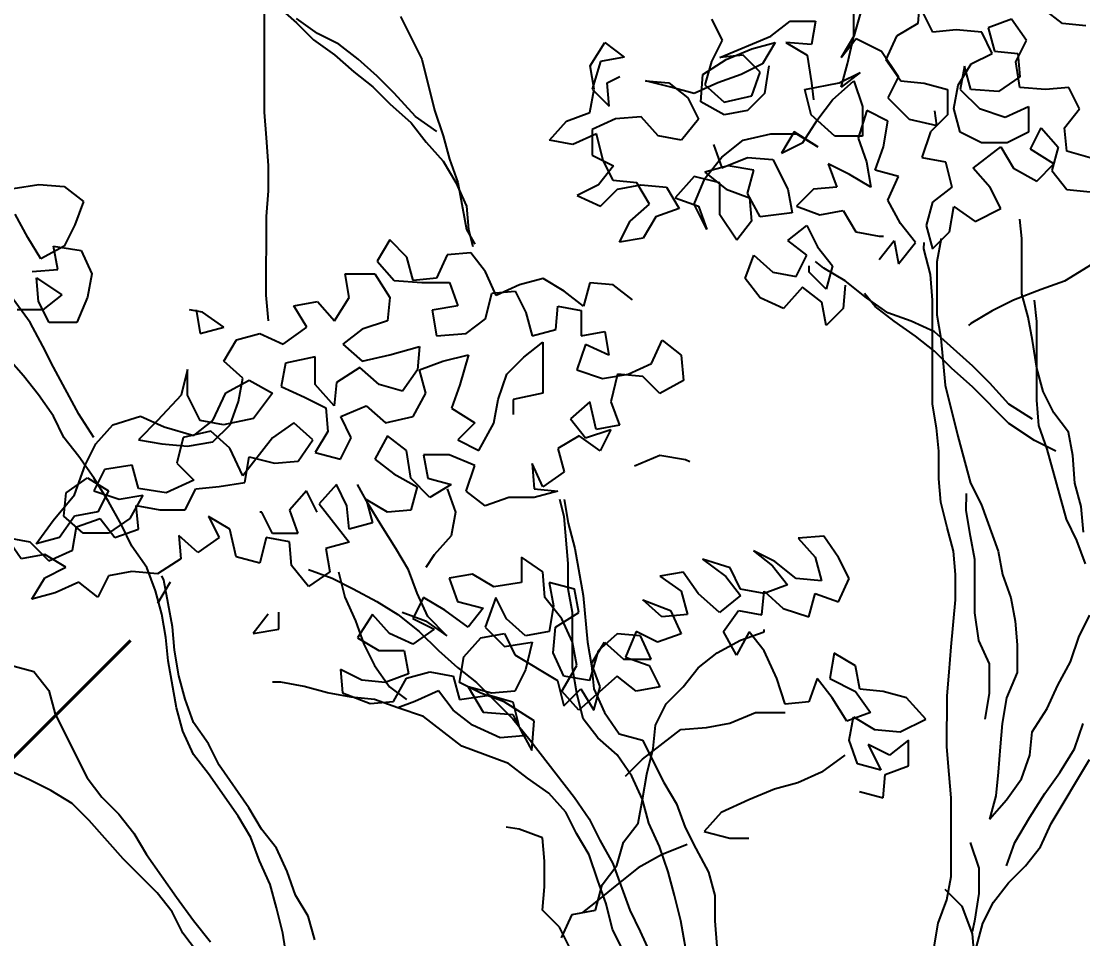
# Model space of a CAD drawing. Header units: millimetres. Extents: x 684983 to 685377, y 990360 to 990509.
# Drawn here: x 685000.853 to 685001.572, y 990436.253 to 990436.875 of the extents above; entities that cross this region are included whole.
import ezdxf

# ---------------------------------------------------------------- set-up
doc = ezdxf.new("R2010")
doc.units = ezdxf.units.MM
doc.header["$PDMODE"] = 35
doc.header["$PDSIZE"] = 0.2
doc.layers.add('dim', color=7, linetype='Continuous')
doc.layers.add('TEAK', color=7, linetype='Continuous')
doc.layers.add('GRID LEVELS', color=7, linetype='Continuous', lineweight=13)
doc.styles.add('DIM', font='ARIALN.TTF', dxfattribs={"width": 0.8, "height": 1})
doc.styles.get("Standard").update_dxf_attribs({"font": 'RomanS'})
doc.dimstyles.get("Standard").update_dxf_attribs({"dimtxt": 1, "dimasz": 0.18, "dimexe": 0.18, "dimexo": 0.0625, "dimgap": 0.09, "dimtad": 0, "dimrnd": 0.05, "dimzin": 0, "dimdsep": 46, "dimtxsty": 'DIM', "dimcen": 0.09, "dimse1": 1, "dimse2": 1, "dimsd1": 1, "dimsd2": 1, "dimadec": 0, "dimazin": 0, "dimtfac": 1, "dimtix": 1, "dimtofl": 0, "dimtmove": 2, "dimatfit": 3, "dimfxl": 0, "dimtolj": 1, "dimtzin": 0, "dimarcsym": 0})

# ---------------------------------------------------------------- blocks, each defined once
blk = doc.blocks.new('*D19')
at = {"layer": 'Defpoints', "color": 0, "transparency": 16777216}
for p in [(685001.075, 990443.354), (684998.15248, 990425.80009), (684998.99455, 990425.70085)]:
    blk.add_point(p, dxfattribs=at)
at = {"layer": 'dim', "color": 0, "transparency": 16777216, "insert": (684999.19271, 990434.62666), "char_height": 1, "attachment_point": 5, "rotation": 83.27862, "style": 'DIM'}
blk.add_mtext('\\A1;17.80', dxfattribs=at)
blk = doc.blocks.new('A$C25655A80')
at = {"color": 62}
for p, q in [((-0.24934, 1.70173), (-0.24928, 1.77287)), ((0.04679, 1.75337), (0.04581, 1.74184)), ((-0.24353, 1.74979), (-0.23489, 1.74209)), ((0.01697, 1.7361), (0.01698, 1.74763)), ((0.01986, 1.74667), (0.01697, 1.7361)), ((0.05254, 1.73799), (0.04774, 1.7476)), ((0.11118, 1.74178), (0.10254, 1.74851)), ((-0.23489, 1.74209), (-0.2272, 1.7344)), ((-0.22528, 1.73728), (-0.23488, 1.74402)), ((-0.18778, 1.74494), (-0.17818, 1.7257)), ((-0.04743, 1.74385), (-0.04263, 1.73423)), ((-0.02052, 1.73613), (-0.01186, 1.74285)), ((-0.01186, 1.74285), (-0.00033, 1.74284)), ((-0.00033, 1.74284), (-0.00226, 1.73227)), ((0.04581, 1.74184), (0.0362, 1.73608)), ((0.08811, 1.74372), (0.07754, 1.73989)), ((0.09483, 1.7341), (0.08811, 1.74372)), ((0.12176, 1.74081), (0.11118, 1.74178)), ((-0.21567, 1.73246), (-0.22528, 1.73728)), ((-0.0436, 1.72654), (-0.02052, 1.73613)), ((0.01697, 1.7361), (0.01119, 1.72649)), ((0.01407, 1.7236), (0.01697, 1.7361)), ((0.0362, 1.73608), (0.03138, 1.72551)), ((0.06312, 1.73894), (0.05254, 1.73799)), ((0.07465, 1.73797), (0.06312, 1.73894)), ((0.07945, 1.72835), (0.07465, 1.73797)), ((0.07754, 1.73989), (0.08041, 1.72931)), ((-0.2272, 1.7344), (-0.2176, 1.72766)), ((-0.20702, 1.72573), (-0.21567, 1.73246)), ((-0.10224, 1.72275), (-0.0955, 1.73331)), ((-0.0955, 1.73331), (-0.08686, 1.72658)), ((-0.04263, 1.73423), (-0.04745, 1.72462)), ((-0.02918, 1.73037), (-0.0186, 1.73324)), ((-0.0186, 1.73324), (-0.02438, 1.72364)), ((-0.01379, 1.73324), (-0.00419, 1.72746)), ((-0.00226, 1.73227), (-0.01379, 1.73324)), ((0.01119, 1.72649), (0.01793, 1.73513)), ((0.01793, 1.73513), (0.02946, 1.72936)), ((0.09002, 1.72449), (0.09483, 1.7341)), ((-0.2176, 1.72766), (-0.20895, 1.71996)), ((-0.08686, 1.72658), (-0.09744, 1.72467)), ((-0.03303, 1.72749), (-0.0436, 1.72654)), ((-0.04072, 1.72557), (-0.02918, 1.73037)), ((-0.02534, 1.71979), (-0.03303, 1.72749)), ((-0.00419, 1.72746), (-0.00228, 1.71496)), ((0.02946, 1.72936), (0.03714, 1.71781)), ((0.06983, 1.72355), (0.07945, 1.72835)), ((0.08041, 1.72931), (0.09098, 1.72834)), ((0.09098, 1.72834), (0.09193, 1.71776)), ((-0.19838, 1.71803), (-0.20702, 1.72573)), ((-0.17818, 1.7257), (-0.17244, 1.70262)), ((-0.10033, 1.71217), (-0.10224, 1.72275)), ((-0.09744, 1.72467), (-0.10129, 1.71217)), ((-0.0513, 1.71885), (-0.04072, 1.72557)), ((-0.04745, 1.72462), (-0.05034, 1.71405)), ((-0.02438, 1.72364), (-0.03399, 1.71884)), ((-0.02149, 1.72267), (-0.02343, 1.71018)), ((0.01118, 1.71303), (0.01407, 1.7236)), ((0.03138, 1.72551), (0.0381, 1.71589)), ((0.06405, 1.71394), (0.06983, 1.72355)), ((0.06695, 1.72259), (0.06501, 1.71202)), ((0.06982, 1.71201), (0.06695, 1.72259)), ((0.09193, 1.71296), (0.09002, 1.72449)), ((-0.20895, 1.71996), (-0.20031, 1.71322)), ((-0.19069, 1.71033), (-0.19838, 1.71803)), ((-0.09456, 1.71505), (-0.08879, 1.71793)), ((-0.05227, 1.70636), (-0.0513, 1.71885)), ((-0.03399, 1.71884), (-0.04457, 1.715)), ((-0.0292, 1.70922), (-0.02534, 1.71979)), ((0.01022, 1.71495), (0.01984, 1.71975)), ((0.01984, 1.71975), (0.01118, 1.71303)), ((0.03714, 1.71781), (0.03233, 1.7082)), ((0.09193, 1.71776), (0.08232, 1.71104)), ((-0.20031, 1.71322), (-0.19262, 1.70553)), ((-0.10226, 1.7016), (-0.10033, 1.71217)), ((-0.10129, 1.71217), (-0.09361, 1.70447)), ((-0.09361, 1.70447), (-0.09456, 1.71505)), ((-0.07726, 1.71599), (-0.06668, 1.71502)), ((-0.06572, 1.7131), (-0.07726, 1.71599)), ((-0.06668, 1.71502), (-0.05804, 1.70829)), ((-0.05515, 1.71021), (-0.06572, 1.7131)), ((-0.04457, 1.715), (-0.05515, 1.71021)), ((-0.05034, 1.71405), (-0.0417, 1.70635)), ((-0.00516, 1.71208), (0.01022, 1.71495)), ((-0.00229, 1.70055), (-0.00516, 1.71208)), ((-0.00228, 1.71496), (-0.00132, 1.70727)), ((0.00733, 1.70727), (0.01695, 1.71591)), ((0.01695, 1.71591), (0.02079, 1.70437)), ((0.0381, 1.71589), (0.04867, 1.71492)), ((0.04867, 1.71492), (0.05925, 1.71202)), ((0.05925, 1.71202), (0.05923, 1.70049)), ((0.06212, 1.70337), (0.06405, 1.71394)), ((0.06501, 1.71202), (0.07366, 1.70336)), ((0.08232, 1.71104), (0.06982, 1.71201)), ((0.10347, 1.71198), (0.09193, 1.71296)), ((0.11404, 1.71294), (0.10347, 1.71198)), ((0.11884, 1.70332), (0.11404, 1.71294)), ((-0.18109, 1.69975), (-0.19069, 1.71033)), ((-0.05804, 1.70829), (-0.05324, 1.69867)), ((-0.0417, 1.70635), (-0.0292, 1.70922)), ((-0.02343, 1.71018), (-0.03113, 1.70249)), ((0.00059, 1.69862), (0.00733, 1.70727)), ((0.03233, 1.7082), (0.04193, 1.69858)), ((-0.19262, 1.70553), (-0.18302, 1.69687)), ((-0.17244, 1.70262), (-0.1686, 1.69108)), ((-0.0417, 1.70058), (-0.05227, 1.70636)), ((-0.03113, 1.70249), (-0.0417, 1.70058)), ((0.02271, 1.70245), (0.01885, 1.68995)), ((0.02079, 1.70437), (0.02077, 1.69091)), ((0.03232, 1.69763), (0.02271, 1.70245)), ((0.05442, 1.69569), (0.05347, 1.70242)), ((0.065, 1.69279), (0.06212, 1.70337)), ((0.07366, 1.70336), (0.08519, 1.6995)), ((0.08519, 1.6995), (0.09577, 1.7043)), ((0.09577, 1.7043), (0.09576, 1.69277)), ((0.1121, 1.69467), (0.11884, 1.70332)), ((-0.24839, 1.6902), (-0.24934, 1.70173)), ((-0.17148, 1.69301), (-0.18109, 1.69975)), ((-0.12054, 1.68912), (-0.11284, 1.69776)), ((-0.11284, 1.69776), (-0.10226, 1.7016)), ((-0.09073, 1.6987), (-0.10131, 1.69391)), ((-0.07919, 1.69965), (-0.09073, 1.6987)), ((-0.07151, 1.691), (-0.07919, 1.69965)), ((-0.05324, 1.69867), (-0.06094, 1.68906)), ((-0.00615, 1.68805), (0.00059, 1.69862)), ((0.00828, 1.69092), (-0.00229, 1.70055)), ((0.03038, 1.6861), (0.03232, 1.69763)), ((0.04193, 1.69858), (0.05442, 1.69569)), ((0.05923, 1.70049), (0.05154, 1.69281)), ((-0.18302, 1.69687), (-0.1763, 1.68821)), ((-0.10131, 1.69391), (-0.10132, 1.68237)), ((-0.00999, 1.69286), (-0.01576, 1.68325)), ((0.00058, 1.68612), (-0.00999, 1.69286)), ((0.05154, 1.69281), (0.04768, 1.68127)), ((0.0746, 1.68798), (0.065, 1.69279)), ((0.09576, 1.69277), (0.08614, 1.68797)), ((0.09671, 1.68507), (0.10153, 1.69468)), ((0.10153, 1.69468), (0.10921, 1.68602)), ((0.11305, 1.6841), (0.1121, 1.69467)), ((-0.24744, 1.6777), (-0.24839, 1.6902)), ((-0.1763, 1.68821), (-0.16861, 1.67955)), ((-0.1686, 1.69108), (-0.16573, 1.68051)), ((-0.10997, 1.68719), (-0.12054, 1.68912)), ((-0.09939, 1.69198), (-0.10997, 1.68719)), ((-0.09651, 1.68044), (-0.09939, 1.69198)), ((-0.06094, 1.68906), (-0.07151, 1.691)), ((-0.04268, 1.68136), (-0.03306, 1.68904)), ((-0.03306, 1.68904), (-0.02056, 1.69191)), ((-0.02056, 1.69191), (-0.00903, 1.6919)), ((-0.01576, 1.68325), (-0.00615, 1.68805)), ((-0.00903, 1.6919), (0.00058, 1.68612)), ((0.02077, 1.69091), (0.00828, 1.69092)), ((0.01885, 1.68995), (0.02269, 1.67937)), ((0.08614, 1.68797), (0.0746, 1.68798)), ((-0.04652, 1.68713), (-0.04269, 1.67655)), ((0.02653, 1.67553), (0.03038, 1.6861)), ((0.07075, 1.67645), (0.08325, 1.68605)), ((0.08325, 1.68605), (0.08901, 1.67643)), ((0.10728, 1.67834), (0.09671, 1.68507)), ((0.10921, 1.68602), (0.10632, 1.67545)), ((0.12362, 1.6812), (0.11305, 1.6841)), ((-0.16861, 1.67955), (-0.16285, 1.66993)), ((-0.16573, 1.68051), (-0.16189, 1.66993)), ((-0.10132, 1.68237), (-0.09171, 1.67756)), ((-0.09172, 1.67083), (-0.09651, 1.68044)), ((-0.05038, 1.67175), (-0.04268, 1.68136)), ((-0.04269, 1.67655), (-0.03115, 1.68135)), ((-0.03115, 1.68135), (-0.01961, 1.68037)), ((-0.01961, 1.68037), (-0.01289, 1.66691)), ((0.00538, 1.67843), (0.00922, 1.66785)), ((0.01499, 1.67361), (0.00538, 1.67843)), ((0.02269, 1.67937), (0.0246, 1.66784)), ((0.04768, 1.68127), (0.05825, 1.67934)), ((0.05825, 1.67934), (0.06113, 1.6678)), ((0.09958, 1.67065), (0.10728, 1.67834)), ((-0.24745, 1.66616), (-0.24744, 1.6777)), ((-0.09171, 1.67756), (-0.09845, 1.66891)), ((-0.0398, 1.67751), (-0.05038, 1.67463)), ((-0.05038, 1.67463), (-0.04077, 1.66694)), ((-0.02827, 1.67558), (-0.0398, 1.67751)), ((-0.03116, 1.665), (-0.02827, 1.67558)), ((0.0246, 1.66784), (0.01499, 1.67361)), ((0.0371, 1.67263), (0.02653, 1.67553)), ((0.07843, 1.66779), (0.07075, 1.67645)), ((0.08901, 1.67643), (0.09958, 1.67065)), ((0.10632, 1.67545), (0.11304, 1.66679)), ((-0.36281, 1.66723), (-0.35127, 1.66914)), ((-0.35127, 1.66914), (-0.33974, 1.66817)), ((-0.16285, 1.66993), (-0.15806, 1.65935)), ((-0.16189, 1.66993), (-0.15807, 1.64878)), ((-0.09845, 1.66891), (-0.10807, 1.66411)), ((-0.08114, 1.66986), (-0.09172, 1.67083)), ((-0.0898, 1.66698), (-0.07922, 1.66889)), ((-0.07538, 1.66024), (-0.08114, 1.66986)), ((-0.07922, 1.66889), (-0.06769, 1.66792)), ((-0.05519, 1.67272), (-0.06385, 1.66311)), ((-0.0552, 1.66022), (-0.05038, 1.67175)), ((-0.04365, 1.66982), (-0.05519, 1.67272)), ((-0.04367, 1.6554), (-0.04365, 1.66982)), ((0.03228, 1.66206), (0.0371, 1.67263)), ((-0.33974, 1.66817), (-0.33109, 1.66143)), ((-0.24842, 1.65463), (-0.24745, 1.66616)), ((-0.10807, 1.66411), (-0.0975, 1.6593)), ((-0.0975, 1.6593), (-0.0898, 1.66698)), ((-0.06769, 1.66792), (-0.06193, 1.6583)), ((-0.04077, 1.66694), (-0.0302, 1.66308)), ((-0.0254, 1.65442), (-0.03116, 1.665)), ((-0.01289, 1.66691), (-0.01098, 1.65633)), ((-0.00136, 1.6669), (-0.00906, 1.65922)), ((0.00922, 1.66785), (-0.00136, 1.6669)), ((0.06113, 1.6678), (0.05247, 1.66108)), ((0.08323, 1.65817), (0.07843, 1.66779)), ((0.11304, 1.66679), (0.12361, 1.66582)), ((-0.33109, 1.66143), (-0.33494, 1.65086)), ((-0.15806, 1.65935), (-0.15711, 1.64878)), ((-0.08404, 1.65256), (-0.07538, 1.66024)), ((-0.06385, 1.66311), (-0.05328, 1.65926)), ((-0.04944, 1.64868), (-0.0552, 1.66022)), ((-0.05328, 1.65926), (-0.04944, 1.64868)), ((-0.0302, 1.66308), (-0.02925, 1.6525)), ((-0.00906, 1.65922), (0.00152, 1.65536)), ((0.03804, 1.65148), (0.03228, 1.66206)), ((0.05247, 1.66108), (0.04958, 1.65051)), ((0.06015, 1.64762), (0.06208, 1.65915)), ((0.06208, 1.65915), (0.07169, 1.65241)), ((-0.3561, 1.64511), (-0.36186, 1.65569)), ((-0.24846, 1.61906), (-0.24842, 1.65463)), ((-0.07251, 1.65447), (-0.07828, 1.64486)), ((-0.06193, 1.6583), (-0.07251, 1.65447)), ((-0.03599, 1.64386), (-0.04367, 1.6554)), ((-0.01098, 1.65633), (-0.0254, 1.65442)), ((0.00152, 1.65536), (0.01209, 1.65727)), ((0.01209, 1.65727), (0.01785, 1.64766)), ((0.07169, 1.65241), (0.08323, 1.65817)), ((-0.33494, 1.65086), (-0.33976, 1.64125)), ((-0.08886, 1.64295), (-0.08404, 1.65256)), ((-0.02925, 1.6525), (-0.03599, 1.64386)), ((-0.01291, 1.64384), (-0.00426, 1.65056)), ((-0.00426, 1.65056), (0.00054, 1.64094)), ((0.04476, 1.64282), (0.03804, 1.65148)), ((0.04958, 1.65051), (0.05245, 1.63993)), ((0.09283, 1.6447), (0.09188, 1.65336)), ((-0.35034, 1.6355), (-0.3561, 1.64511)), ((-0.15807, 1.64878), (-0.15423, 1.64205)), ((-0.15711, 1.64878), (-0.15519, 1.64108)), ((-0.07828, 1.64486), (-0.08886, 1.64295)), ((0.01785, 1.64766), (0.02842, 1.64572)), ((0.02842, 1.64572), (0.03035, 1.64572)), ((0.05245, 1.63993), (0.06015, 1.64762)), ((0.0563, 1.64474), (0.05437, 1.63416)), ((0.09281, 1.61971), (0.09283, 1.6447)), ((-0.33976, 1.64125), (-0.35034, 1.6355)), ((-0.34457, 1.64126), (-0.33207, 1.63932)), ((-0.34265, 1.63068), (-0.34457, 1.64126)), ((-0.19268, 1.644), (-0.19845, 1.6344)), ((-0.18499, 1.63631), (-0.19268, 1.644)), ((-0.00427, 1.6371), (-0.01291, 1.64384)), ((0.00054, 1.64094), (0.00726, 1.63228)), ((0.02841, 1.63515), (0.03515, 1.64379)), ((0.03515, 1.64379), (0.03706, 1.63322)), ((0.03706, 1.63322), (0.04476, 1.64282)), ((0.0486, 1.63994), (0.04861, 1.64282)), ((0.05148, 1.6284), (0.0486, 1.63994)), ((-0.33207, 1.63932), (-0.32727, 1.62875)), ((-0.18212, 1.62573), (-0.18499, 1.63631)), ((-0.16673, 1.63725), (-0.17155, 1.62668)), ((-0.15615, 1.6382), (-0.16673, 1.63725)), ((-0.14943, 1.62954), (-0.15615, 1.6382)), ((-0.03216, 1.62655), (-0.0283, 1.63712)), ((-0.0283, 1.63712), (-0.01966, 1.62942)), ((-0.00908, 1.62749), (-0.00427, 1.6371)), ((-0.35419, 1.62973), (-0.34265, 1.63068)), ((-0.19845, 1.6344), (-0.19077, 1.62574)), ((-0.00332, 1.62941), (-0.00331, 1.63229)), ((0.00342, 1.63133), (-0.00043, 1.63421)), ((0.01302, 1.62555), (0.00342, 1.63133)), ((0.00726, 1.63228), (0.00437, 1.62171)), ((0.05437, 1.63416), (0.05435, 1.61013)), ((0.12454, 1.63314), (0.11204, 1.62546)), ((-0.35227, 1.62685), (-0.34074, 1.61914)), ((-0.35132, 1.61627), (-0.35227, 1.62685)), ((-0.32727, 1.62875), (-0.32921, 1.61817)), ((-0.21288, 1.62864), (-0.19942, 1.62863)), ((-0.21097, 1.61806), (-0.21288, 1.62864)), ((-0.19942, 1.62863), (-0.1927, 1.61805)), ((-0.19077, 1.62574), (-0.17828, 1.62476)), ((-0.17155, 1.62668), (-0.18212, 1.62573)), ((-0.14464, 1.61896), (-0.14943, 1.62954)), ((-0.12348, 1.62664), (-0.13406, 1.62376)), ((-0.11387, 1.62086), (-0.12348, 1.62664)), ((-0.02544, 1.61789), (-0.03216, 1.62655)), ((-0.01966, 1.62942), (-0.00908, 1.62749)), ((0.00437, 1.62171), (-0.00332, 1.62941)), ((0.02263, 1.61785), (0.01302, 1.62555)), ((0.05243, 1.61686), (0.05148, 1.6284)), ((0.11204, 1.62546), (0.10146, 1.62162)), ((-0.17828, 1.62476), (-0.16578, 1.62475)), ((-0.16578, 1.62475), (-0.16194, 1.61417)), ((-0.14656, 1.61993), (-0.13598, 1.62088)), ((-0.13406, 1.62376), (-0.14464, 1.61896)), ((-0.13598, 1.62088), (-0.13118, 1.61126)), ((-0.10523, 1.61412), (-0.11387, 1.62086)), ((-0.10233, 1.62469), (-0.10523, 1.61412)), ((-0.09176, 1.62372), (-0.10233, 1.62469)), ((-0.08311, 1.61699), (-0.09176, 1.62372)), ((-0.00621, 1.62268), (-0.01487, 1.61308)), ((0.00244, 1.61595), (-0.00621, 1.62268)), ((0.01302, 1.62363), (0.01205, 1.61305)), ((0.10146, 1.62162), (0.08896, 1.61683)), ((-0.35517, 1.60666), (-0.36285, 1.61724)), ((-0.34652, 1.60665), (-0.35132, 1.61627)), ((-0.34074, 1.61914), (-0.3494, 1.61242)), ((-0.32921, 1.61817), (-0.33402, 1.60664)), ((-0.24751, 1.60752), (-0.24846, 1.61906)), ((-0.23596, 1.61424), (-0.22539, 1.61615)), ((-0.22539, 1.61615), (-0.21771, 1.6075)), ((-0.21771, 1.6075), (-0.21097, 1.61806)), ((-0.1927, 1.61805), (-0.19367, 1.60747)), ((-0.14945, 1.6084), (-0.14656, 1.61993)), ((-0.01487, 1.61308), (-0.02544, 1.61789)), ((0.00435, 1.60537), (0.00244, 1.61595)), ((0.02647, 1.614), (0.02167, 1.61977)), ((0.03224, 1.61111), (0.02263, 1.61785)), ((0.05239, 1.56976), (0.05243, 1.61686)), ((0.08896, 1.61683), (0.07934, 1.61203)), ((0.09568, 1.60913), (0.09281, 1.61971)), ((0.09952, 1.60721), (0.09857, 1.61682)), ((-0.3494, 1.61242), (-0.36093, 1.61243)), ((-0.2773, 1.6114), (-0.28307, 1.61236)), ((-0.28019, 1.61236), (-0.27827, 1.60178)), ((-0.2677, 1.60466), (-0.2773, 1.6114)), ((-0.2302, 1.60462), (-0.23596, 1.61424)), ((-0.16194, 1.61417), (-0.17348, 1.61226)), ((-0.17348, 1.61226), (-0.17157, 1.60072)), ((-0.13118, 1.61126), (-0.12831, 1.60069)), ((-0.11773, 1.60356), (-0.11676, 1.61413)), ((-0.11676, 1.61413), (-0.10619, 1.6122)), ((-0.10619, 1.6122), (-0.1062, 1.60067)), ((0.01205, 1.61305), (0.00435, 1.60537)), ((0.03512, 1.60726), (0.02647, 1.614)), ((0.04281, 1.60726), (0.03224, 1.61111)), ((0.07934, 1.61203), (0.06972, 1.60627)), ((-0.34941, 1.59608), (-0.35517, 1.60666)), ((-0.33402, 1.60664), (-0.34652, 1.60665)), ((-0.19367, 1.60747), (-0.20521, 1.60364)), ((-0.15811, 1.60167), (-0.14945, 1.6084)), ((0.04472, 1.60053), (0.03512, 1.60726)), ((0.05338, 1.60244), (0.04281, 1.60726)), ((0.05435, 1.61013), (0.05626, 1.59956)), ((0.06972, 1.60627), (0.06876, 1.60531)), ((0.09759, 1.59856), (0.09568, 1.60913)), ((0.09949, 1.57164), (0.09952, 1.60721)), ((-0.27827, 1.60178), (-0.2677, 1.60466)), ((-0.26193, 1.59889), (-0.25136, 1.60176)), ((-0.25136, 1.60176), (-0.24079, 1.59694)), ((-0.24079, 1.59694), (-0.2302, 1.60462)), ((-0.20521, 1.60364), (-0.21387, 1.59692)), ((-0.17157, 1.60072), (-0.15811, 1.60167)), ((-0.12831, 1.60069), (-0.11773, 1.60356)), ((-0.1062, 1.60067), (-0.09562, 1.60258)), ((-0.09562, 1.60258), (-0.09371, 1.592)), ((0.07067, 1.58704), (0.05338, 1.60244)), ((-0.26771, 1.58928), (-0.26193, 1.59889)), ((-0.21387, 1.59692), (-0.20523, 1.58922)), ((-0.13216, 1.59108), (-0.12351, 1.5978)), ((-0.12351, 1.5978), (-0.12353, 1.57473)), ((-0.10428, 1.59682), (-0.10814, 1.58529)), ((-0.09371, 1.592), (-0.10428, 1.59682)), ((-0.07449, 1.58814), (-0.06967, 1.59871)), ((-0.06967, 1.59871), (-0.06103, 1.59197)), ((0.05337, 1.59379), (0.04472, 1.60053)), ((0.05626, 1.59956), (0.05816, 1.5784)), ((0.0995, 1.58606), (0.09759, 1.59856)), ((-0.34462, 1.58646), (-0.34941, 1.59608)), ((-0.20523, 1.58922), (-0.19273, 1.59209)), ((-0.19273, 1.59209), (-0.17926, 1.59593)), ((-0.17926, 1.59593), (-0.18023, 1.58535)), ((-0.1687, 1.58919), (-0.15716, 1.59206)), ((-0.15716, 1.59206), (-0.16102, 1.57861)), ((-0.06103, 1.59197), (-0.06008, 1.58044)), ((0.06105, 1.58609), (0.05337, 1.59379)), ((-0.35808, 1.58263), (-0.36576, 1.59129)), ((-0.25907, 1.58158), (-0.26771, 1.58928)), ((-0.23983, 1.58829), (-0.24177, 1.57772)), ((-0.22637, 1.59116), (-0.23983, 1.58829)), ((-0.22638, 1.57867), (-0.22637, 1.59116)), ((-0.17927, 1.58535), (-0.1687, 1.58919)), ((-0.13986, 1.58339), (-0.13216, 1.59108)), ((-0.08507, 1.58334), (-0.07449, 1.58814)), ((0.07835, 1.57935), (0.07067, 1.58704)), ((-0.35136, 1.57397), (-0.35808, 1.58263)), ((-0.3331, 1.5653), (-0.34462, 1.58646)), ((-0.28406, 1.58545), (-0.28695, 1.57391)), ((-0.28407, 1.57391), (-0.28406, 1.58545)), ((-0.20619, 1.58634), (-0.21677, 1.57962)), ((-0.19754, 1.57864), (-0.20619, 1.58634)), ((-0.18023, 1.58535), (-0.18697, 1.57575)), ((-0.1764, 1.57477), (-0.17927, 1.58535)), ((-0.14372, 1.57186), (-0.13986, 1.58339)), ((-0.10814, 1.58529), (-0.09661, 1.58143)), ((-0.09661, 1.58143), (-0.08507, 1.58334)), ((-0.08987, 1.58335), (-0.09277, 1.57085)), ((-0.07834, 1.58237), (-0.08987, 1.58335)), ((-0.07066, 1.57468), (-0.07834, 1.58237)), ((0.07066, 1.57743), (0.06105, 1.58609)), ((0.10238, 1.57548), (0.0995, 1.58606)), ((-0.26676, 1.57486), (-0.25618, 1.58062)), ((-0.261, 1.57101), (-0.25907, 1.58158)), ((-0.25618, 1.58062), (-0.24561, 1.57484)), ((-0.24177, 1.57772), (-0.2312, 1.5729)), ((-0.21774, 1.56904), (-0.22638, 1.57867)), ((-0.21677, 1.57962), (-0.21774, 1.56904)), ((-0.18697, 1.57575), (-0.19754, 1.57864)), ((-0.16102, 1.57861), (-0.16487, 1.56803)), ((-0.06008, 1.58044), (-0.07066, 1.57468)), ((0.05816, 1.5784), (0.06391, 1.55533)), ((0.08698, 1.56107), (0.07066, 1.57743)), ((0.08699, 1.56973), (0.07835, 1.57935)), ((-0.34464, 1.56435), (-0.35136, 1.57397)), ((-0.28695, 1.57391), (-0.29753, 1.56239)), ((-0.27831, 1.56237), (-0.28407, 1.57391)), ((-0.27254, 1.56237), (-0.26676, 1.57486)), ((-0.24561, 1.57484), (-0.25428, 1.56331)), ((-0.2312, 1.5729), (-0.22159, 1.56809)), ((-0.18218, 1.56421), (-0.1764, 1.57477)), ((-0.12353, 1.57473), (-0.13699, 1.57185)), ((0.10718, 1.56586), (0.10238, 1.57548)), ((-0.26485, 1.56044), (-0.261, 1.57101)), ((-0.22159, 1.56809), (-0.22064, 1.55751)), ((-0.21486, 1.56424), (-0.20332, 1.56903)), ((-0.20332, 1.56903), (-0.19468, 1.56133)), ((-0.16487, 1.56803), (-0.1543, 1.5613)), ((-0.14565, 1.56129), (-0.14372, 1.57186)), ((-0.13699, 1.57185), (-0.13699, 1.56513)), ((-0.10238, 1.57086), (-0.11104, 1.56318)), ((-0.09951, 1.55836), (-0.10238, 1.57086)), ((-0.09277, 1.57085), (-0.08893, 1.56027)), ((0.0543, 1.55918), (0.05239, 1.56976)), ((0.09756, 1.56299), (0.08699, 1.56973)), ((0.10044, 1.5601), (0.09949, 1.57164)), ((-0.33984, 1.55474), (-0.34464, 1.56435)), ((-0.32638, 1.55472), (-0.3331, 1.5653)), ((-0.31772, 1.56048), (-0.30522, 1.56432)), ((-0.30522, 1.56432), (-0.29465, 1.5595)), ((-0.25428, 1.56331), (-0.26774, 1.56044)), ((-0.21006, 1.55462), (-0.21486, 1.56424)), ((-0.19468, 1.56133), (-0.18218, 1.56421)), ((-0.11104, 1.56318), (-0.10432, 1.55452)), ((0.1139, 1.55721), (0.10718, 1.56586)), ((-0.32542, 1.55184), (-0.31772, 1.56048)), ((-0.29753, 1.56239), (-0.30619, 1.55374)), ((-0.29465, 1.5595), (-0.2812, 1.55564)), ((-0.2812, 1.55564), (-0.27254, 1.56237)), ((-0.26774, 1.56044), (-0.27831, 1.56237)), ((-0.27255, 1.55275), (-0.26485, 1.56044)), ((-0.23601, 1.56137), (-0.24563, 1.55465)), ((-0.22737, 1.55367), (-0.23601, 1.56137)), ((-0.1543, 1.5613), (-0.162, 1.55361)), ((-0.15239, 1.5488), (-0.14565, 1.56129)), ((-0.10432, 1.55452), (-0.09278, 1.55836)), ((-0.08893, 1.56027), (-0.09951, 1.55836)), ((-0.09278, 1.55836), (-0.0976, 1.54875)), ((0.05525, 1.54861), (0.0543, 1.55918)), ((0.09851, 1.55337), (0.08698, 1.56107)), ((0.10428, 1.54952), (0.10044, 1.5601)), ((-0.33312, 1.54608), (-0.33984, 1.55474)), ((-0.30619, 1.55374), (-0.29562, 1.55181)), ((-0.28601, 1.55469), (-0.2889, 1.54315)), ((-0.27351, 1.55756), (-0.28601, 1.55469)), ((-0.26486, 1.54986), (-0.27351, 1.55756)), ((-0.24563, 1.55465), (-0.25911, 1.53736)), ((-0.23411, 1.54407), (-0.22737, 1.55367)), ((-0.22064, 1.55751), (-0.22641, 1.5479)), ((-0.21488, 1.54501), (-0.21006, 1.55462)), ((-0.19372, 1.55556), (-0.1995, 1.54499)), ((-0.18507, 1.54883), (-0.19372, 1.55556)), ((-0.162, 1.55361), (-0.15239, 1.5488)), ((-0.1072, 1.55548), (-0.11682, 1.54973)), ((-0.0976, 1.54875), (-0.1072, 1.55548)), ((0.06391, 1.55533), (0.06966, 1.53417)), ((0.11581, 1.54663), (0.1139, 1.55721)), ((-0.33024, 1.54223), (-0.32542, 1.55184)), ((-0.29562, 1.55181), (-0.28409, 1.55084)), ((-0.28409, 1.55084), (-0.27255, 1.55275)), ((-0.25911, 1.53736), (-0.26486, 1.54986)), ((-0.18316, 1.53633), (-0.18507, 1.54883)), ((-0.11682, 1.54973), (-0.11395, 1.53915)), ((0.10812, 1.54856), (0.09851, 1.55337)), ((0.1129, 1.51779), (0.10428, 1.54952)), ((-0.3264, 1.53646), (-0.33312, 1.54608)), ((-0.25815, 1.53447), (-0.25621, 1.54601)), ((-0.25621, 1.54601), (-0.24468, 1.54311)), ((-0.24468, 1.54311), (-0.23411, 1.54407)), ((-0.22641, 1.5479), (-0.21488, 1.54501)), ((-0.1995, 1.54499), (-0.19085, 1.53826)), ((-0.17739, 1.5469), (-0.17547, 1.53632)), ((-0.16585, 1.54689), (-0.17739, 1.5469)), ((-0.15432, 1.54207), (-0.16585, 1.54689)), ((-0.08222, 1.542), (-0.07068, 1.5468)), ((-0.07068, 1.5468), (-0.05915, 1.54487)), ((-0.05915, 1.54487), (-0.05723, 1.5439)), ((0.05524, 1.53611), (0.05525, 1.54861)), ((0.11676, 1.53413), (0.11581, 1.54663)), ((-0.33506, 1.52878), (-0.33024, 1.54223)), ((-0.32159, 1.5403), (-0.3264, 1.53069)), ((-0.30909, 1.54221), (-0.32159, 1.5403)), ((-0.30621, 1.53163), (-0.30909, 1.54221)), ((-0.2889, 1.54315), (-0.28122, 1.53546)), ((-0.15818, 1.53054), (-0.15432, 1.54207)), ((-0.12836, 1.54301), (-0.12741, 1.53147)), ((-0.12357, 1.53243), (-0.12836, 1.54301)), ((-0.11395, 1.53915), (-0.12357, 1.53243)), ((-0.3389, 1.52974), (-0.32928, 1.53646)), ((-0.32928, 1.53646), (-0.31967, 1.53069)), ((-0.31968, 1.52588), (-0.3264, 1.53646)), ((-0.28122, 1.53546), (-0.29372, 1.5297)), ((-0.26968, 1.53256), (-0.25815, 1.53447)), ((-0.19085, 1.53826), (-0.18028, 1.53248)), ((-0.17452, 1.52767), (-0.18316, 1.53633)), ((-0.17547, 1.53632), (-0.1649, 1.53343)), ((0.05619, 1.52553), (0.05524, 1.53611)), ((-0.33987, 1.51917), (-0.3389, 1.52974)), ((-0.3264, 1.53069), (-0.31487, 1.52684)), ((-0.31967, 1.53069), (-0.32449, 1.52108)), ((-0.29372, 1.5297), (-0.30621, 1.53163)), ((-0.28507, 1.522), (-0.28026, 1.53161)), ((-0.28026, 1.53161), (-0.26968, 1.53256)), ((-0.23027, 1.5306), (-0.23797, 1.52196)), ((-0.22548, 1.52099), (-0.23027, 1.5306)), ((-0.21681, 1.53348), (-0.22451, 1.52483)), ((-0.21201, 1.52386), (-0.21681, 1.53348)), ((-0.2024, 1.52481), (-0.2072, 1.53347)), ((-0.18028, 1.53248), (-0.18318, 1.52191)), ((-0.1649, 1.53343), (-0.17452, 1.52767)), ((-0.16683, 1.53151), (-0.16299, 1.52093)), ((-0.14953, 1.5238), (-0.15818, 1.53054)), ((-0.11684, 1.5305), (-0.12742, 1.52763)), ((-0.12741, 1.53147), (-0.11684, 1.5305)), ((0.06966, 1.53417), (0.07445, 1.52456)), ((0.11963, 1.52355), (0.11676, 1.53413)), ((-0.34468, 1.51725), (-0.33506, 1.52878)), ((-0.31392, 1.5153), (-0.31968, 1.52588)), ((-0.31487, 1.52684), (-0.30429, 1.52875)), ((-0.30429, 1.52875), (-0.31007, 1.51818)), ((-0.22451, 1.52483), (-0.21107, 1.50751)), ((-0.20336, 1.52673), (-0.20049, 1.51616)), ((-0.19375, 1.52096), (-0.20336, 1.52673)), ((-0.19664, 1.51519), (-0.2024, 1.52481)), ((-0.13895, 1.52764), (-0.14953, 1.5238)), ((-0.12742, 1.52763), (-0.13895, 1.52764)), ((-0.11397, 1.51896), (-0.11588, 1.52665)), ((-0.11396, 1.52665), (-0.11205, 1.51608)), ((0.05906, 1.514), (0.05619, 1.52553)), ((0.06772, 1.52168), (0.06773, 1.52937)), ((-0.32449, 1.52108), (-0.33507, 1.51916)), ((-0.30718, 1.52394), (-0.29661, 1.52201)), ((-0.30623, 1.51337), (-0.30718, 1.52394)), ((-0.29661, 1.52201), (-0.28507, 1.522)), ((-0.25047, 1.52101), (-0.25143, 1.52101)), ((-0.24567, 1.51139), (-0.25047, 1.52101)), ((-0.23797, 1.52196), (-0.23414, 1.51138)), ((-0.21106, 1.51328), (-0.21201, 1.52386)), ((-0.18318, 1.52191), (-0.19375, 1.52096)), ((-0.16299, 1.52093), (-0.16492, 1.51036)), ((0.06963, 1.51014), (0.06772, 1.52168)), ((0.07445, 1.52456), (0.08213, 1.5034)), ((0.12059, 1.51202), (0.11963, 1.52355)), ((-0.35238, 1.50668), (-0.34468, 1.51725)), ((-0.33507, 1.51916), (-0.3418, 1.50956)), ((-0.33123, 1.51147), (-0.33987, 1.51917)), ((-0.33411, 1.51436), (-0.32353, 1.51819)), ((-0.32353, 1.51819), (-0.31681, 1.50953)), ((-0.31007, 1.51818), (-0.31969, 1.51146)), ((-0.30912, 1.50568), (-0.31392, 1.5153)), ((-0.2745, 1.51911), (-0.26971, 1.50949)), ((-0.2649, 1.51333), (-0.2745, 1.51911)), ((-0.20049, 1.51616), (-0.21106, 1.51328)), ((-0.18992, 1.50461), (-0.19664, 1.51519)), ((-0.11206, 1.49781), (-0.11397, 1.51896)), ((-0.11205, 1.51608), (-0.10917, 1.50454)), ((0.1177, 1.50818), (0.1129, 1.51779)), ((-0.33604, 1.50378), (-0.33411, 1.51436)), ((-0.31969, 1.51146), (-0.33123, 1.51147)), ((-0.31681, 1.50953), (-0.30623, 1.51337)), ((-0.28797, 1.51047), (-0.28702, 1.49989)), ((-0.27932, 1.50277), (-0.28797, 1.51047)), ((-0.26202, 1.50083), (-0.2649, 1.51333)), ((-0.23414, 1.51138), (-0.24567, 1.51139)), ((-0.16492, 1.51036), (-0.17262, 1.50171)), ((0.06194, 1.50342), (0.05906, 1.514)), ((-0.36584, 1.50958), (-0.35526, 1.50765)), ((-0.35912, 1.49996), (-0.36584, 1.50958)), ((-0.35526, 1.50765), (-0.34662, 1.49899)), ((-0.3418, 1.50956), (-0.35238, 1.50668)), ((-0.3024, 1.49606), (-0.30912, 1.50568)), ((-0.26971, 1.50949), (-0.27932, 1.50277)), ((-0.24856, 1.50947), (-0.25145, 1.49794)), ((-0.23798, 1.50754), (-0.24856, 1.50947)), ((-0.23703, 1.49696), (-0.23798, 1.50754)), ((-0.21107, 1.50751), (-0.22164, 1.50464)), ((0.0033, 1.5102), (-0.00823, 1.50925)), ((-0.00823, 1.50925), (-0.00055, 1.50059)), ((0.01003, 1.50058), (0.0033, 1.5102)), ((0.07155, 1.49957), (0.06963, 1.51014)), ((0.12153, 1.4976), (0.1177, 1.50818)), ((-0.34854, 1.50187), (-0.35912, 1.49996)), ((-0.33893, 1.4961), (-0.34854, 1.50187)), ((-0.34662, 1.49899), (-0.33604, 1.50378)), ((-0.25145, 1.49794), (-0.26202, 1.50083)), ((-0.22164, 1.50464), (-0.21973, 1.49406)), ((-0.18416, 1.49499), (-0.18992, 1.50461)), ((-0.17262, 1.50171), (-0.17647, 1.49595)), ((-0.13321, 1.50071), (-0.13322, 1.48918)), ((-0.1236, 1.49398), (-0.13321, 1.50071)), ((-0.10917, 1.50454), (-0.10535, 1.48339)), ((-0.02842, 1.5035), (-0.01978, 1.49677)), ((-0.01882, 1.49869), (-0.02842, 1.5035)), ((0.06289, 1.49284), (0.06194, 1.50342)), ((0.08213, 1.5034), (0.08404, 1.49283)), ((-0.34855, 1.4913), (-0.33893, 1.4961)), ((-0.29857, 1.48548), (-0.3024, 1.49606)), ((-0.28702, 1.49989), (-0.2976, 1.49317)), ((-0.22935, 1.48734), (-0.23703, 1.49696)), ((-0.11207, 1.48628), (-0.11206, 1.49781)), ((-0.0515, 1.49968), (-0.04093, 1.49198)), ((-0.03901, 1.49582), (-0.0515, 1.49968)), ((-0.01978, 1.49677), (-0.01306, 1.48811)), ((-0.00921, 1.49099), (-0.01882, 1.49869)), ((-0.00055, 1.50059), (0.00233, 1.49002)), ((0.01482, 1.49097), (0.01003, 1.50058)), ((0.07153, 1.47553), (0.07155, 1.49957)), ((-0.35433, 1.48169), (-0.34855, 1.4913)), ((-0.31971, 1.49223), (-0.32452, 1.48262)), ((-0.30913, 1.49415), (-0.31971, 1.49223)), ((-0.2976, 1.49317), (-0.30913, 1.49415)), ((-0.29472, 1.49029), (-0.29568, 1.49221)), ((-0.21973, 1.49406), (-0.22935, 1.48734)), ((-0.22934, 1.49503), (-0.21877, 1.49118)), ((-0.21877, 1.49118), (-0.20916, 1.48636)), ((-0.21589, 1.49406), (-0.21301, 1.48252)), ((-0.18033, 1.48442), (-0.18416, 1.49499)), ((-0.15533, 1.49304), (-0.1659, 1.49113)), ((-0.1659, 1.49113), (-0.16207, 1.48055)), ((-0.14572, 1.48727), (-0.15533, 1.49304)), ((-0.12265, 1.48244), (-0.1236, 1.49398)), ((-0.06016, 1.49392), (-0.07073, 1.49201)), ((-0.07073, 1.49201), (-0.06113, 1.48527)), ((-0.05344, 1.4843), (-0.06016, 1.49392)), ((-0.04093, 1.49198), (-0.03421, 1.48332)), ((-0.03421, 1.4862), (-0.03901, 1.49582)), ((0.06288, 1.48131), (0.06289, 1.49284)), ((0.08404, 1.49283), (0.08787, 1.48225)), ((-0.33317, 1.48936), (-0.34375, 1.48456)), ((-0.32452, 1.48262), (-0.33317, 1.48936)), ((-0.29183, 1.48932), (-0.29761, 1.47972)), ((-0.29089, 1.46914), (-0.29472, 1.49029)), ((-0.20916, 1.48636), (-0.1986, 1.48059)), ((-0.13322, 1.48918), (-0.14572, 1.48727)), ((-0.12072, 1.48917), (-0.11881, 1.47859)), ((-0.10919, 1.48627), (-0.12072, 1.48917)), ((-0.01306, 1.48811), (-0.02364, 1.48427)), ((0.00233, 1.49002), (-0.00921, 1.49099)), ((0.01001, 1.4804), (0.01482, 1.49097)), ((-0.34375, 1.48456), (-0.35433, 1.48169)), ((-0.29569, 1.47491), (-0.29857, 1.48548)), ((-0.21301, 1.48252), (-0.20822, 1.47194)), ((-0.17745, 1.48249), (-0.18226, 1.47288)), ((-0.17553, 1.47384), (-0.18033, 1.48442)), ((-0.16784, 1.47671), (-0.17745, 1.48249)), ((-0.14476, 1.48246), (-0.14958, 1.46901)), ((-0.13996, 1.47284), (-0.14476, 1.48246)), ((-0.11497, 1.47282), (-0.12265, 1.48244)), ((-0.11016, 1.4757), (-0.11207, 1.48628)), ((-0.10728, 1.4757), (-0.10919, 1.48627)), ((-0.10535, 1.48339), (-0.10344, 1.46224)), ((-0.06113, 1.48527), (-0.05825, 1.47469)), ((-0.04383, 1.47564), (-0.05344, 1.4843)), ((-0.03421, 1.48332), (-0.04383, 1.47564)), ((-0.02364, 1.48427), (-0.03421, 1.4862)), ((-0.02461, 1.47466), (-0.02363, 1.48523)), ((-0.02363, 1.48523), (-0.01499, 1.47753)), ((-0.00346, 1.47368), (-0.00056, 1.48425)), ((-0.00056, 1.48425), (0.01001, 1.4804)), ((0.08787, 1.48225), (0.08979, 1.47167)), ((-0.1986, 1.48059), (-0.18899, 1.47481)), ((-0.16207, 1.48055), (-0.15053, 1.47766)), ((-0.15053, 1.47766), (-0.15727, 1.46901)), ((-0.11881, 1.47859), (-0.12074, 1.46706)), ((-0.07843, 1.48144), (-0.06594, 1.47662)), ((-0.06979, 1.47374), (-0.07843, 1.48144)), ((-0.01499, 1.47753), (-0.00346, 1.47368)), ((0.06094, 1.46016), (0.06288, 1.48131)), ((-0.29378, 1.46433), (-0.29569, 1.47491)), ((-0.24763, 1.47486), (-0.25436, 1.46622)), ((-0.24283, 1.46813), (-0.24282, 1.47582)), ((-0.20822, 1.47194), (-0.20438, 1.46137)), ((-0.20052, 1.47482), (-0.20726, 1.46425)), ((-0.19284, 1.46616), (-0.20052, 1.47482)), ((-0.18899, 1.47481), (-0.17938, 1.46711)), ((-0.18706, 1.47577), (-0.17649, 1.47191)), ((-0.18226, 1.47288), (-0.17265, 1.46807)), ((-0.16689, 1.46518), (-0.17553, 1.47384)), ((-0.15727, 1.46901), (-0.16784, 1.47671)), ((-0.13132, 1.46514), (-0.13996, 1.47284)), ((-0.11786, 1.46898), (-0.10728, 1.4757)), ((-0.11017, 1.46224), (-0.11497, 1.47282)), ((-0.11018, 1.45071), (-0.11016, 1.4757)), ((-0.05825, 1.47469), (-0.06979, 1.47374)), ((-0.06594, 1.47662), (-0.06114, 1.46604)), ((-0.04192, 1.46699), (-0.03518, 1.47659)), ((-0.03518, 1.47659), (-0.02461, 1.47466)), ((0.07344, 1.46303), (0.07153, 1.47553)), ((0.11862, 1.46492), (0.12344, 1.47452)), ((-0.28994, 1.45856), (-0.29089, 1.46914)), ((-0.25436, 1.46622), (-0.24283, 1.46813)), ((-0.17265, 1.46807), (-0.18227, 1.46135)), ((-0.17649, 1.47191), (-0.16689, 1.46518)), ((-0.14958, 1.46901), (-0.14094, 1.46035)), ((-0.11883, 1.45744), (-0.11786, 1.46898)), ((-0.02365, 1.46697), (-0.02365, 1.46793)), ((0.08979, 1.47167), (0.09074, 1.4611)), ((-0.29283, 1.45376), (-0.29378, 1.46433)), ((-0.20726, 1.46425), (-0.19765, 1.45848)), ((-0.18227, 1.46135), (-0.19284, 1.46616)), ((-0.17938, 1.46711), (-0.17074, 1.45845)), ((-0.15921, 1.45556), (-0.15151, 1.4642)), ((-0.15151, 1.4642), (-0.14093, 1.46611)), ((-0.14093, 1.46611), (-0.13613, 1.4565)), ((-0.12074, 1.46706), (-0.13132, 1.46514)), ((-0.08998, 1.46607), (-0.09864, 1.45839)), ((-0.07941, 1.4651), (-0.08998, 1.46607)), ((-0.08133, 1.46702), (-0.08615, 1.45549)), ((-0.07172, 1.46221), (-0.08133, 1.46702)), ((-0.07461, 1.45452), (-0.07941, 1.4651)), ((-0.06114, 1.46604), (-0.07172, 1.46221)), ((-0.04481, 1.45737), (-0.03423, 1.46313)), ((-0.03616, 1.45641), (-0.04192, 1.46699)), ((-0.03038, 1.46697), (-0.03616, 1.45641)), ((-0.03423, 1.46313), (-0.02365, 1.46697)), ((-0.02366, 1.45832), (-0.03038, 1.46697)), ((0.07823, 1.45246), (0.07344, 1.46303)), ((0.11476, 1.45338), (0.11862, 1.46492)), ((-0.28803, 1.44702), (-0.28994, 1.45856)), ((-0.20438, 1.46137), (-0.19958, 1.45175)), ((-0.19765, 1.45848), (-0.18612, 1.45847)), ((-0.18612, 1.45847), (-0.18421, 1.44789)), ((-0.17074, 1.45845), (-0.16209, 1.45075)), ((-0.14094, 1.46035), (-0.12844, 1.46226)), ((-0.12844, 1.46226), (-0.13133, 1.44976)), ((-0.10826, 1.45167), (-0.11017, 1.46224)), ((-0.10344, 1.46224), (-0.10153, 1.45166)), ((-0.09864, 1.45839), (-0.1025, 1.44493)), ((-0.10153, 1.45262), (-0.09575, 1.46223)), ((-0.09575, 1.46223), (-0.08711, 1.45453)), ((-0.0179, 1.44581), (-0.02366, 1.45832)), ((0.05997, 1.44863), (0.06094, 1.46016)), ((0.09074, 1.4611), (0.09073, 1.4486)), ((-0.289, 1.4326), (-0.29283, 1.45376)), ((-0.16114, 1.44402), (-0.15921, 1.45556)), ((-0.13613, 1.4565), (-0.11692, 1.44494)), ((-0.11403, 1.44686), (-0.11883, 1.45744)), ((-0.08711, 1.45453), (-0.07461, 1.45452)), ((-0.08615, 1.45549), (-0.07558, 1.45164)), ((-0.05347, 1.45065), (-0.04481, 1.45737)), ((0.00806, 1.45733), (0.00613, 1.44579)), ((0.01767, 1.45155), (0.00806, 1.45733)), ((0.10899, 1.44281), (0.11476, 1.45338)), ((-0.36397, 1.4519), (-0.35339, 1.44901)), ((-0.35339, 1.44901), (-0.34667, 1.44035)), ((-0.21497, 1.44984), (-0.21401, 1.43927)), ((-0.20536, 1.44502), (-0.21497, 1.44984)), ((-0.19958, 1.45175), (-0.19286, 1.44213)), ((-0.18517, 1.44597), (-0.17459, 1.44884)), ((-0.17459, 1.44884), (-0.16402, 1.44691)), ((-0.16209, 1.45075), (-0.15345, 1.44402)), ((-0.13133, 1.44976), (-0.13615, 1.44016)), ((-0.115, 1.44014), (-0.10826, 1.45167)), ((-0.10827, 1.43917), (-0.11018, 1.45071)), ((-0.09769, 1.44204), (-0.10153, 1.45262)), ((-0.10153, 1.45166), (-0.10058, 1.44108)), ((-0.07558, 1.45164), (-0.07078, 1.44202)), ((-0.0602, 1.44201), (-0.05347, 1.45065)), ((0.01958, 1.44097), (0.01767, 1.45155)), ((0.05899, 1.43805), (0.05997, 1.44863)), ((0.07822, 1.439), (0.07823, 1.45246)), ((0.09073, 1.4486), (0.08591, 1.43707)), ((-0.28515, 1.43645), (-0.28803, 1.44702)), ((-0.24189, 1.4441), (-0.24573, 1.4441)), ((-0.23131, 1.44216), (-0.24189, 1.4441)), ((-0.19478, 1.44405), (-0.20536, 1.44502)), ((-0.18421, 1.44789), (-0.19478, 1.44405)), ((-0.19095, 1.4354), (-0.18517, 1.44597)), ((-0.16402, 1.44691), (-0.16115, 1.43633)), ((-0.15153, 1.43921), (-0.16114, 1.44402)), ((-0.15345, 1.44402), (-0.13712, 1.42766)), ((-0.11692, 1.44494), (-0.11404, 1.43341)), ((-0.1025, 1.44493), (-0.11403, 1.44686)), ((-0.09, 1.44684), (-0.10732, 1.43148)), ((-0.08135, 1.4401), (-0.09, 1.44684)), ((-0.01407, 1.43428), (-0.0179, 1.44581)), ((0.00036, 1.4458), (-0.00349, 1.43523)), ((0.00708, 1.43714), (0.00036, 1.4458)), ((0.00613, 1.44579), (0.01766, 1.44001)), ((-0.34667, 1.44035), (-0.3438, 1.42977)), ((-0.22074, 1.43927), (-0.23131, 1.44216)), ((-0.21017, 1.43734), (-0.22074, 1.43927)), ((-0.21401, 1.43927), (-0.20152, 1.43445)), ((-0.19286, 1.44213), (-0.18518, 1.43635)), ((-0.17075, 1.44019), (-0.18133, 1.43539)), ((-0.16403, 1.43153), (-0.17075, 1.44019)), ((-0.15729, 1.4421), (-0.15058, 1.43056)), ((-0.14672, 1.4392), (-0.15729, 1.4421)), ((-0.14096, 1.43535), (-0.15153, 1.43921)), ((-0.13615, 1.44016), (-0.14672, 1.4392)), ((-0.10732, 1.43148), (-0.115, 1.44014)), ((-0.11404, 1.43341), (-0.10635, 1.44109)), ((-0.1054, 1.42763), (-0.10827, 1.43917)), ((-0.10635, 1.44109), (-0.10059, 1.43147)), ((-0.10059, 1.43147), (-0.09769, 1.44204)), ((-0.10058, 1.44108), (-0.09578, 1.43051)), ((-0.07078, 1.44202), (-0.08135, 1.4401)), ((-0.0679, 1.43432), (-0.0602, 1.44201)), ((0.01766, 1.44001), (0.02438, 1.4304)), ((0.03016, 1.44), (0.01958, 1.44097)), ((0.04073, 1.43711), (0.03016, 1.44)), ((0.07629, 1.42746), (0.07822, 1.439)), ((0.10417, 1.43224), (0.10899, 1.44281)), ((-0.28132, 1.42587), (-0.28515, 1.43645)), ((-0.1996, 1.43637), (-0.21017, 1.43734)), ((-0.20152, 1.43445), (-0.19095, 1.4354)), ((-0.18903, 1.43251), (-0.1996, 1.43637)), ((-0.18133, 1.43539), (-0.18903, 1.43251)), ((-0.16115, 1.43633), (-0.14769, 1.43824)), ((-0.14769, 1.43824), (-0.13711, 1.43535)), ((-0.12751, 1.42669), (-0.14096, 1.43535)), ((-0.13711, 1.43535), (-0.13424, 1.42381)), ((-0.07272, 1.42472), (-0.0679, 1.43432)), ((-0.00349, 1.43523), (-0.01407, 1.43428)), ((0.0138, 1.42656), (0.00708, 1.43714)), ((0.04937, 1.42749), (0.04073, 1.43711)), ((0.05897, 1.41498), (0.05899, 1.43805)), ((0.08591, 1.43707), (0.08398, 1.42553)), ((-0.3438, 1.42977), (-0.32941, 1.40092)), ((-0.28613, 1.42203), (-0.289, 1.4326)), ((-0.17749, 1.42866), (-0.18903, 1.43251)), ((-0.15539, 1.42479), (-0.16403, 1.43153)), ((-0.15058, 1.43056), (-0.13712, 1.42958)), ((-0.13712, 1.42958), (-0.13232, 1.41996)), ((-0.09578, 1.43051), (-0.08906, 1.42089)), ((-0.03907, 1.42565), (-0.02753, 1.43044)), ((-0.02753, 1.43044), (-0.01407, 1.43043)), ((0.02438, 1.4304), (0.0138, 1.42656)), ((0.09743, 1.42168), (0.10417, 1.43224)), ((-0.2746, 1.41625), (-0.28132, 1.42587)), ((-0.1602, 1.41518), (-0.17749, 1.42866)), ((-0.1429, 1.41901), (-0.15539, 1.42479)), ((-0.13712, 1.42766), (-0.12944, 1.41804)), ((-0.12848, 1.41323), (-0.12751, 1.42669)), ((-0.09868, 1.41897), (-0.1054, 1.42763)), ((-0.07369, 1.41414), (-0.07272, 1.42472)), ((-0.04965, 1.42373), (-0.03907, 1.42565)), ((0.01476, 1.41791), (0.01669, 1.42848)), ((0.01669, 1.42848), (0.0263, 1.4227)), ((0.03783, 1.42173), (0.04937, 1.42749)), ((0.08398, 1.42553), (0.08301, 1.41496)), ((0.11665, 1.41397), (0.12051, 1.4255)), ((-0.28133, 1.41145), (-0.28613, 1.42203)), ((-0.13232, 1.41996), (-0.1429, 1.41901)), ((-0.13424, 1.42381), (-0.12848, 1.41323)), ((-0.08906, 1.42089), (-0.07849, 1.41799)), ((-0.0785, 1.40934), (-0.06118, 1.42278)), ((-0.06118, 1.42278), (-0.04965, 1.42373)), ((0.0263, 1.4227), (0.03783, 1.42173)), ((0.09646, 1.4111), (0.09743, 1.42168)), ((-0.2698, 1.40663), (-0.2746, 1.41625)), ((-0.13906, 1.40747), (-0.1602, 1.41518)), ((-0.12944, 1.41804), (-0.10928, 1.39207)), ((-0.09003, 1.41127), (-0.09868, 1.41897)), ((-0.07849, 1.41799), (-0.06889, 1.39876)), ((0.01859, 1.40733), (0.01476, 1.41791)), ((0.02341, 1.41598), (0.02916, 1.40444)), ((0.03301, 1.41116), (0.02341, 1.41598)), ((0.04167, 1.41788), (0.03301, 1.41116)), ((0.04166, 1.40635), (0.04167, 1.41788)), ((0.05992, 1.40248), (0.05897, 1.41498)), ((0.08301, 1.41496), (0.08203, 1.40343)), ((-0.27461, 1.40279), (-0.28133, 1.41145)), ((-0.08331, 1.40165), (-0.09003, 1.41127)), ((-0.07658, 1.40261), (-0.07369, 1.41414)), ((0.01283, 1.41118), (0.00225, 1.4035)), ((0.09261, 1.40053), (0.09646, 1.4111)), ((0.10991, 1.4034), (0.11665, 1.41397)), ((-0.25636, 1.38739), (-0.2698, 1.40663)), ((-0.13042, 1.40074), (-0.13906, 1.40747)), ((-0.0862, 1.40166), (-0.0785, 1.40934)), ((0.02916, 1.40444), (0.01859, 1.40733)), ((0.03108, 1.40251), (0.04166, 1.40635)), ((0.10605, 1.38033), (0.12338, 1.40916)), ((-0.35536, 1.39998), (-0.36593, 1.4048)), ((-0.32941, 1.40092), (-0.32268, 1.39226)), ((-0.26117, 1.38355), (-0.27461, 1.40279)), ((-0.12081, 1.394), (-0.13042, 1.40074)), ((-0.07851, 1.39108), (-0.08331, 1.40165)), ((-0.07851, 1.39108), (-0.07658, 1.40261)), ((0.00225, 1.4035), (-0.00833, 1.3987)), ((0.03011, 1.39194), (0.03108, 1.40251)), ((0.06087, 1.39191), (0.05992, 1.40248)), ((0.08203, 1.40343), (0.08106, 1.39285)), ((0.08587, 1.39093), (0.09261, 1.40053)), ((0.10317, 1.39379), (0.10991, 1.4034)), ((-0.34575, 1.39517), (-0.35536, 1.39998)), ((-0.06889, 1.39876), (-0.06314, 1.38914)), ((-0.01891, 1.39583), (-0.03045, 1.39103)), ((-0.00833, 1.3987), (-0.01891, 1.39583)), ((-0.33615, 1.38939), (-0.34575, 1.39517)), ((-0.32268, 1.39226), (-0.315, 1.38456)), ((-0.11313, 1.38534), (-0.12081, 1.394)), ((-0.10928, 1.39207), (-0.10256, 1.38245)), ((-0.08045, 1.3805), (-0.07851, 1.39108)), ((-0.07564, 1.3805), (-0.07851, 1.39108)), ((-0.03045, 1.39103), (-0.04295, 1.38528)), ((0.01954, 1.39483), (0.03011, 1.39194)), ((0.06084, 1.35634), (0.06087, 1.39191)), ((0.08106, 1.39285), (0.07817, 1.38228)), ((0.07817, 1.38228), (0.08587, 1.39093)), ((0.09644, 1.38323), (0.10317, 1.39379)), ((-0.32846, 1.38169), (-0.33615, 1.38939)), ((-0.2506, 1.37778), (-0.25636, 1.38739)), ((-0.06314, 1.38914), (-0.0593, 1.37856)), ((-0.3131, 1.36437), (-0.32846, 1.38169)), ((-0.315, 1.38456), (-0.30828, 1.37591)), ((-0.25541, 1.37393), (-0.26117, 1.38355)), ((-0.10833, 1.37572), (-0.11313, 1.38534)), ((-0.10256, 1.38245), (-0.09776, 1.37283)), ((-0.04295, 1.38528), (-0.05065, 1.37663)), ((0.0897, 1.3717), (0.09644, 1.38323)), ((-0.24388, 1.36912), (-0.2506, 1.37778)), ((-0.13428, 1.37767), (-0.14005, 1.37864)), ((-0.12371, 1.37381), (-0.13428, 1.37767)), ((-0.08718, 1.37186), (-0.08045, 1.3805)), ((-0.07084, 1.36992), (-0.07564, 1.3805)), ((-0.0593, 1.37856), (-0.0545, 1.36894)), ((-0.05065, 1.37663), (-0.03912, 1.37374)), ((0.10123, 1.36976), (0.10605, 1.38033)), ((-0.30828, 1.37591), (-0.30252, 1.36629)), ((-0.25157, 1.36336), (-0.25541, 1.37393)), ((-0.12276, 1.36324), (-0.12371, 1.37381)), ((-0.10257, 1.3661), (-0.10833, 1.37572)), ((-0.09776, 1.37283), (-0.092, 1.36225)), ((-0.09008, 1.36129), (-0.08718, 1.37186)), ((-0.03912, 1.37374), (-0.03047, 1.37373)), ((0.06951, 1.37171), (0.07334, 1.36018)), ((0.08584, 1.36113), (0.0897, 1.3717)), ((-0.23908, 1.35854), (-0.24388, 1.36912)), ((-0.06701, 1.35838), (-0.07084, 1.36992)), ((-0.05835, 1.37087), (-0.06989, 1.36607)), ((-0.0545, 1.36894), (-0.04874, 1.35836)), ((0.09449, 1.36112), (0.10123, 1.36976)), ((-0.29773, 1.34898), (-0.3131, 1.36437)), ((-0.30252, 1.36629), (-0.28908, 1.34705)), ((-0.24678, 1.35278), (-0.25157, 1.36336)), ((-0.12277, 1.3517), (-0.12276, 1.36324)), ((-0.09874, 1.35456), (-0.10257, 1.3661)), ((-0.092, 1.36225), (-0.08433, 1.34109)), ((-0.06989, 1.36607), (-0.08047, 1.36032)), ((-0.23525, 1.34796), (-0.23908, 1.35854)), ((-0.09681, 1.35264), (-0.09008, 1.36129)), ((-0.08047, 1.36032), (-0.09009, 1.35263)), ((-0.06413, 1.3478), (-0.06701, 1.35838)), ((-0.04874, 1.35836), (-0.04587, 1.34779)), ((0.07334, 1.36018), (0.07333, 1.34864)), ((0.08679, 1.35343), (0.09449, 1.36112)), ((-0.2439, 1.3422), (-0.24678, 1.35278)), ((-0.09009, 1.35263), (-0.10067, 1.34399)), ((-0.09971, 1.34111), (-0.09681, 1.35264)), ((-0.0949, 1.34399), (-0.09874, 1.35456)), ((0.05891, 1.34577), (0.06084, 1.35634)), ((0.08006, 1.34479), (0.08679, 1.35343)), ((-0.29101, 1.34032), (-0.29773, 1.34898)), ((-0.22949, 1.33834), (-0.23525, 1.34796)), ((-0.12374, 1.34113), (-0.12277, 1.3517)), ((-0.06126, 1.33627), (-0.06413, 1.3478)), ((-0.04587, 1.34779), (-0.04588, 1.33625)), ((0.05795, 1.35058), (0.06564, 1.34288)), ((0.07333, 1.34864), (0.0714, 1.33614)), ((-0.28908, 1.34705), (-0.2814, 1.33647)), ((-0.10067, 1.34399), (-0.10548, 1.34015)), ((-0.09203, 1.33245), (-0.0949, 1.34399)), ((0.05506, 1.3352), (0.05891, 1.34577)), ((0.06564, 1.34288), (0.07043, 1.33038)), ((0.07524, 1.33518), (0.08006, 1.34479)), ((-0.28621, 1.3307), (-0.29101, 1.34032)), ((-0.24103, 1.33066), (-0.2439, 1.3422)), ((-0.22661, 1.32777), (-0.22949, 1.33834)), ((-0.11606, 1.33343), (-0.12374, 1.34113)), ((-0.1151, 1.32862), (-0.11029, 1.33919)), ((-0.11029, 1.33919), (-0.09971, 1.34111)), ((-0.08433, 1.34109), (-0.07953, 1.33148)), ((-0.2814, 1.33647), (-0.27372, 1.32685)), ((-0.11126, 1.32381), (-0.11606, 1.33343)), ((-0.05552, 1.30454), (-0.06126, 1.33627)), ((-0.04588, 1.33625), (-0.04493, 1.32472)), ((0.05312, 1.32463), (0.05506, 1.3352)), ((0.06656, 1.30346), (0.07524, 1.33518)), ((0.0714, 1.33614), (0.07043, 1.33134)), ((-0.27949, 1.32205), (-0.28621, 1.3307)), ((-0.23912, 1.31913), (-0.24103, 1.33066)), ((-0.08723, 1.32283), (-0.09203, 1.33245)), ((-0.07953, 1.33148), (-0.07473, 1.3209)), ((0.07043, 1.33038), (0.07138, 1.31788))]:
    blk.add_line(p, q, dxfattribs=at)
blk = doc.blocks.new('TR')
blk.add_blockref('A$C25655A80', (0.01921, 0.01485, 1.34531))

msp = doc.modelspace()

# ---------------------------------------------------------------- block references
at = {"layer": 'TEAK', "xscale": 1.5, "yscale": 1.5, "zscale": 1.5}
msp.add_blockref('TR', (685001.363, 990434.238, 99.434), dxfattribs=at)

# ---------------------------------------------------------------- texts
at = {"layer": 'GRID LEVELS', "width": 0.5}
for s, p in [('99.478', (685001.62998, 990435.15777, 99.47791)), ('99.402', (684999.62998, 990435.15777, 99.40238))]:
    msp.add_text(s, height=0.8, rotation=45, dxfattribs=at).set_placement(p)

# ---------------------------------------------------------------- dimensions: what is measured, and where the dimension line sits
at = {"layer": 'dim'}
dim = msp.add_aligned_dim(p1=(685001.075, 990443.354), p2=(684998.99455, 990425.70085), distance=-0.8479, dimstyle='Standard', dxfattribs=at)
dim.commit()
dim.dimension.update_dxf_attribs({"geometry": '*D19', "text_midpoint": (684999.19271, 990434.62666)})

doc.saveas('drawing.dxf')
